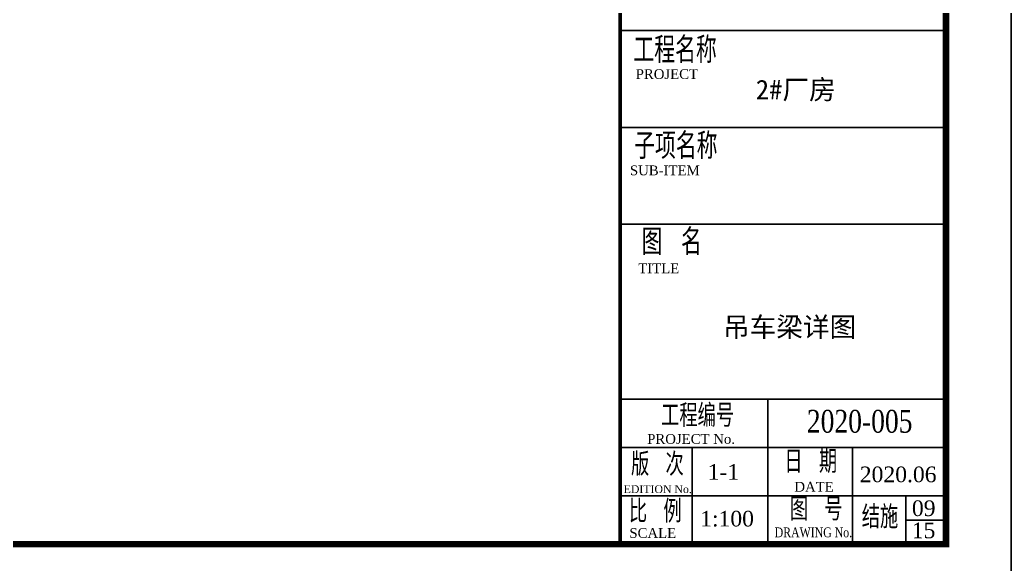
# Model space of a CAD drawing. Extents: x 14207793 to 14719554, y -1675802 to -1228715.
# Drawn here: x 14501615 to 14516830, y -1417874 to -1409522 of the extents above; entities that cross this region are included whole.
import ezdxf
from ezdxf.enums import TextEntityAlignment as Align

# ---------------------------------------------------------------- set-up
doc = ezdxf.new("R2010")
doc.units = 0
doc.header["$LTSCALE"] = 500
doc.header["$MEASUREMENT"] = 0
doc.layers.get('0').update_dxf_attribs({"linetype": 'CONTINUOUS'})
doc.layers.add('PUB_TITLE', color=4, linetype='CONTINUOUS')
doc.layers.add('TEXT', color=7, linetype='CONTINUOUS')
doc.styles.add('GHF', font='TIMES.TTF')
doc.styles.add('GL-H', font='simhei.ttf')
doc.styles.add('HZ', font='txt', dxfattribs={"width": 0.8, "bigfont": 'hztxt'})

msp = doc.modelspace()

# ---------------------------------------------------------------- linework, layer by layer
at = {"color": 4, "const_width": 59.39}
msp.add_lwpolyline([(14515830, -1417567.5), (14510830, -1417567.5), (14510830, -1385308.58), (14515830, -1385308.58)], close=True, dxfattribs=at)
at = {"layer": 'PUB_TITLE'}
for p, q in [((14510830, -1409687.01), (14515830, -1409687.01, -1000)), ((14510830, -1411171.71), (14515830, -1411171.71, -1000)), ((14510830, -1412656.41), (14515830, -1412656.41, -1000)), ((14510830, -1415340.45, 2295.35), (14515830, -1415340.45, 1295.35)), ((14513097.07, -1415340.45, 1295.35), (14513097.07, -1417567.5, 1295.35)), ((14510830, -1416082.8, 2295.35), (14515830, -1416082.8, 1295.35)), ((14511931.6, -1416082.8, 1295.35), (14511931.6, -1417567.5, 1295.35)), ((14514395.24, -1416082.8, 1295.35), (14514395.24, -1417567.5, 1295.35)), ((14510830, -1416825.15, 2295.35), (14515830, -1416825.15, 1295.35)), ((14515212.64, -1416825.15, 1295.35), (14515212.64, -1417567.5, 1295.35)), ((14515212.64, -1417196.32, 1295.35), (14515830, -1417196.32, 1295.35))]:
    msp.add_line(p, q, dxfattribs=at)
msp.add_lwpolyline([(14457430, -1418567.5), (14516830, -1418567.5), (14516830, -1376567.5), (14457430, -1376567.5)], close=True, dxfattribs=at)
for points, const_width in [([(14459930, -1417567.5), (14515830, -1417567.5), (14515830, -1377567.5), (14459930, -1377567.5)], 100), ([(14510830, -1407459.05), (14515830, -1407459.05), (14515830, -1417567.5), (14510830, -1417567.5)], 59.39)]:
    msp.add_lwpolyline(points, close=True, dxfattribs=dict(at, const_width=const_width))

# ---------------------------------------------------------------- texts
at = {"color": 2, "width": 0.8}
for s, height, style, p in [('工程名称', 400, 'HZ', (14511032.03, -1410184.97, -27.76)), ('子项名称', 400, 'HZ', (14511043.39, -1411656.7, -27.76)), ('图 名', 400, 'HZ', (14511157.88, -1413129.28, -27.76)), ('工程编号', 350, 'HZ', (14511457.12, -1415767.43, 1224.16)), ('2020-005', 350, 'GHF', (14513694.2, -1415856.19, 5295.35)), ('版 次', 350, 'HZ', (14510995.65, -1416515.42, 1224.16)), ('日 期', 350, 'HZ', (14513349.57, -1416474.09, 1295.35)), ('比 例', 350, 'HZ', (14510963.63, -1417236.66, 1224.16)), ('图 号', 350, 'HZ', (14513432.9, -1417204.63, 1295.35)), ('结施', 350, 'HZ', (14514536.58, -1417323.63, 1295.35)), ('DRAWING No.', 150, 'GHF', (14513200.2, -1417460.53, 1295.35))]:
    msp.add_text(s, height=height, dxfattribs=dict(at, style=style)).set_placement(p)
at = {"color": 2, "style": 'GHF'}
for s, height, p in [('PROJECT', 150, (14511067.35, -1410428.89, -1000)), ('SUB-ITEM', 150, (14510979.13, -1411906.46, -1000)), ('TITLE', 150, (14511106.92, -1413409.51, -1000)), ('PROJECT No.', 150, (14511244.17, -1416027.39, 1295.35)), ('1-1', 240, (14512171.7, -1416577.59, 10295.35)), ('2020.06', 240, (14514506.51, -1416616.3, 5295.35)), ('DATE', 150, (14513502.91, -1416760.85, 1295.35)), ('EDITION No.', 120, (14510882.24, -1416782.6, 2295.35)), ('09', 240, (14515306.86, -1417135.35, 1295.35)), ('1:100', 240, (14512056.97, -1417295.37, 10295.35)), ('15', 240, (14515304.28, -1417475.72, 10295.35)), ('SCALE', 150, (14510970.67, -1417470.38, 1295.35))]:
    msp.add_text(s, height=height, dxfattribs=at).set_placement(p)
at = {"layer": 'TEXT', "color": 6, "style": 'GL-H'}
for s, p in [('2#厂房', (14514137.54, -1410591.48, 691.86)), ('吊车梁详图', (14514452.54, -1414233.98, 691.86))]:
    msp.add_text(s, height=300, dxfattribs=at).set_placement(p, align=Align.MIDDLE_RIGHT)

doc.saveas('drawing.dxf')
